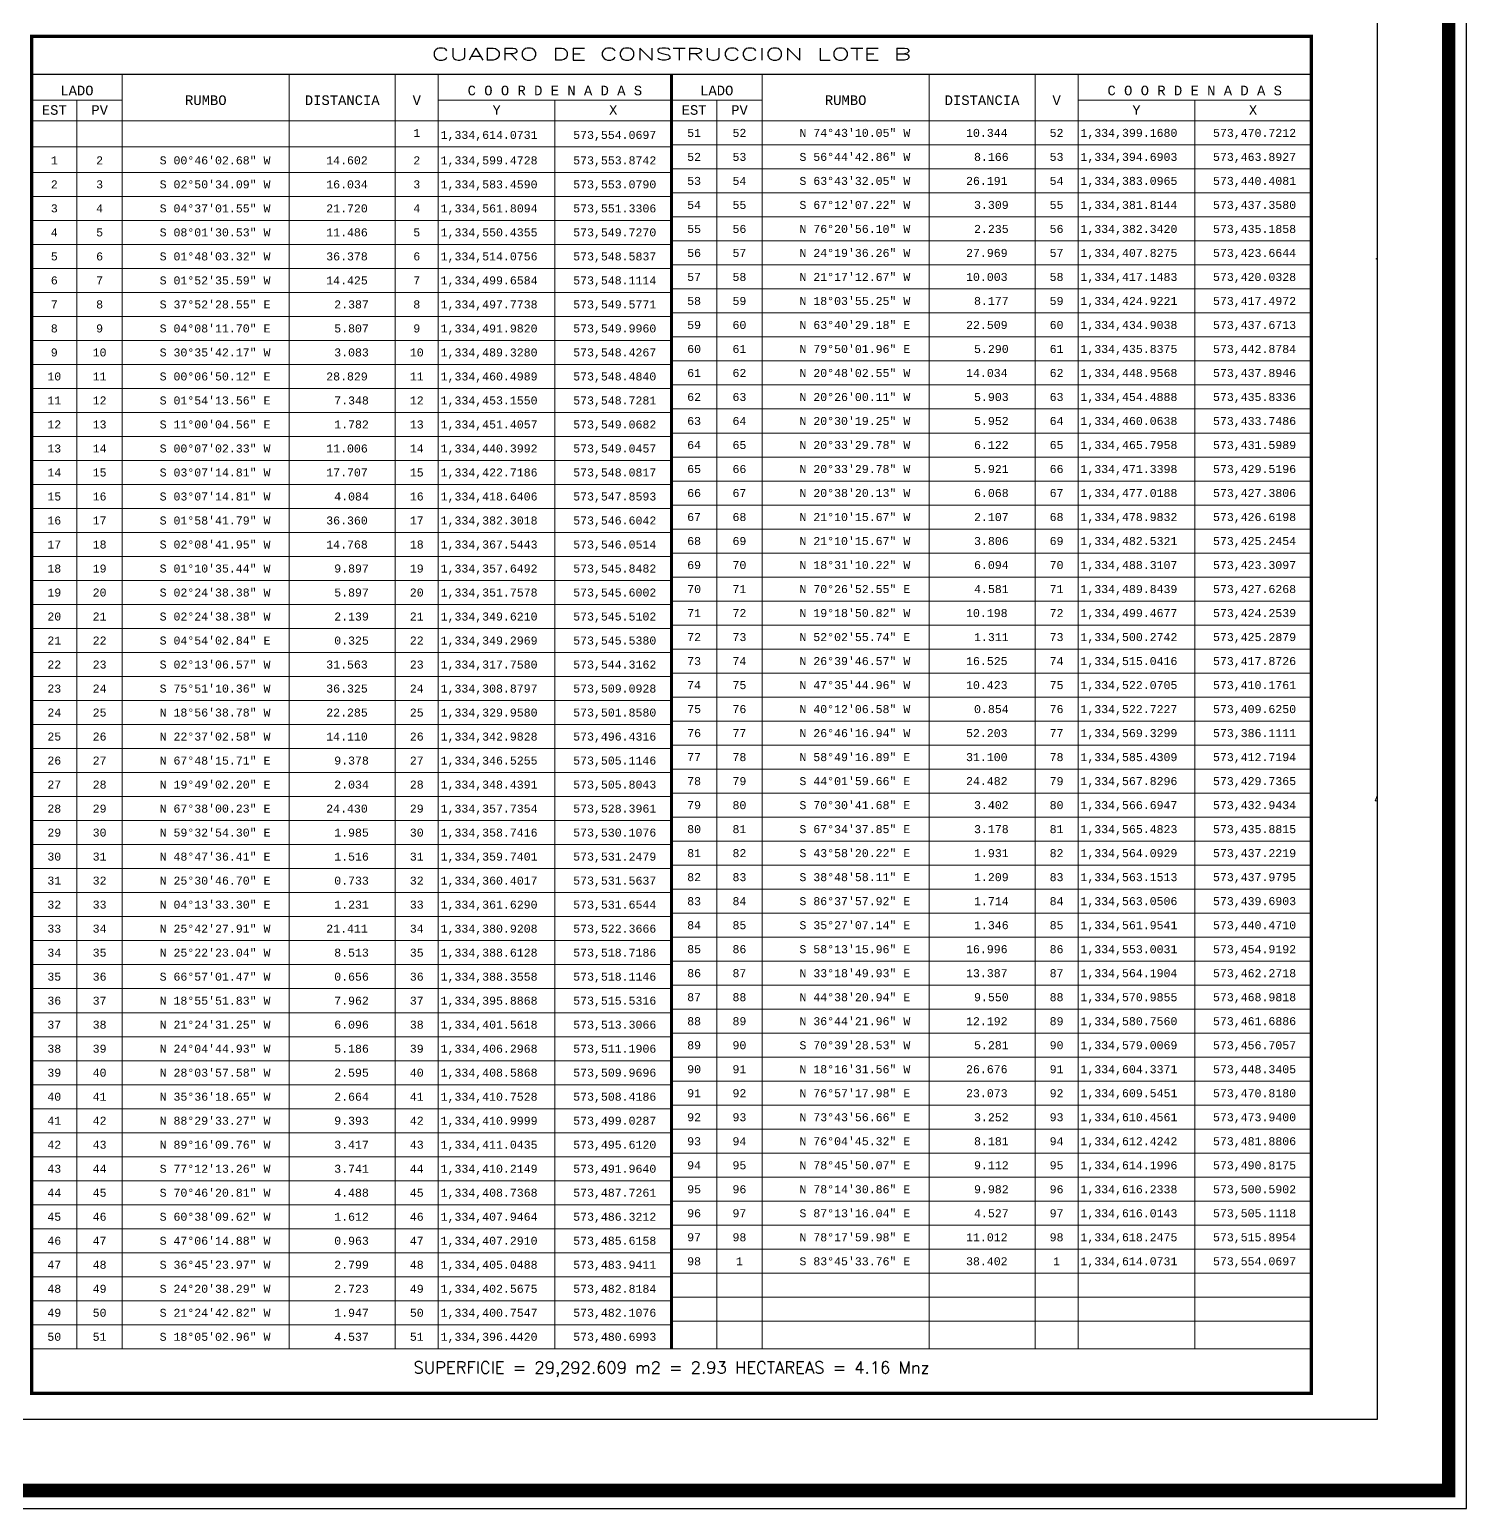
# Model space of a CAD drawing. Header units: millimetres. Extents: x -3245 to 2970, y 1153 to 3965.
# Drawn here: x -240.6 to 1.4, y 2244.5 to 2493.5 of the extents above; entities that cross this region are included whole.
import ezdxf
from ezdxf.enums import TextEntityAlignment as Align

# ---------------------------------------------------------------- set-up
doc = ezdxf.new("R2010")
doc.units = ezdxf.units.MM
for name, color, linetype in [('-2', 1, 'Continuous'), ('2', 1, 'Continuous'), ('CVL_CUADCON', 1, 'Continuous'), ('CVL_CUADCON_LIN', 8, 'Continuous'), ('CVL_CUADCON_TIT', 1, 'Continuous'), ('CVL_CUADCON_TX', 2, 'Continuous')]:
    doc.layers.add(name, color=color, linetype=linetype)
doc.styles.add('HUECA1', font='HUECA1.shx')
doc.styles.add('MONOTXT4', font='MONOTXT4.shx')

msp = doc.modelspace()

# ---------------------------------------------------------------- linework, layer by layer
at = {"layer": '-2', "color": 1, "lineweight": 15}
msp.add_line((-13.6625, 2477.6485), (-13.6483, 2477.6548), dxfattribs=at)
for points in [[(1.3517, 2244.5042), (1.3517, 2664.5042), (-592.6483, 2664.5042), (-592.6483, 2244.5042)], [(-577.6483, 2649.5042), (-577.6483, 2259.5042), (-13.6483, 2259.5042), (-13.6483, 2649.5042)]]:
    msp.add_lwpolyline(points, close=True)
at = {"const_width": 2.28}
msp.add_lwpolyline([(-1.6483, 2247.5042), (-1.6483, 2661.5042), (-589.6483, 2661.5042), (-589.6483, 2247.5042)], close=True, dxfattribs=at)
msp.add_lwpolyline([(-577.6483, 2259.5042), (-13.6483, 2259.5042), (-13.6483, 2649.5042), (-577.6483, 2649.5042)])
at = {"layer": '2', "color": 1, "lineweight": 15}
msp.add_line((-13.663, 2477.674), (-13.6483, 2477.6805), dxfattribs=at)
for points in [[(-13.6483, 2454.997), (-13.8945, 2454.7952)], [(-13.6483, 2364.6608), (-14.0211, 2363.6017)], [(-14.0211, 2363.6017), (-13.64, 2363.6379)]]:
    msp.add_lwpolyline(points, dxfattribs=at)
at = {"layer": 'CVL_CUADCON', "color": 7, "linetype": 'Continuous', "lineweight": 13, "flags": 128}
for points, const_width in [([(-240.2637, 2271.3784), (-240.2637, 2492.3306), (-132.5186, 2492.3306)], 0.5389), ([(-132.5186, 2492.3306), (-24.7734, 2492.3306), (-24.7734, 2478.094)], 0.5389), ([(-240.2637, 2485.9324), (-132.5186, 2485.9324)], 0.2021), ([(-132.5186, 2485.9324), (-132.5186, 2271.3784)], 0.5389), ([(-132.5186, 2478.094), (-132.5186, 2485.9324)], 0.5389), ([(-132.5186, 2485.9324), (-24.7734, 2485.9324)], 0.2021), ([(-24.7734, 2478.094), (-24.7734, 2263.8782), (-240.2637, 2263.8782), (-240.2637, 2271.3784)], 0.5389), ([(-240.2637, 2478.094), (-132.5186, 2478.094)], 0.2021), ([(-132.5186, 2276.587), (-132.5186, 2478.094)], 0.5389), ([(-132.5186, 2478.094), (-24.7734, 2478.094)], 0.2021), ([(-240.2637, 2271.3784), (-24.7734, 2271.3784)], 0.2021)]:
    msp.add_lwpolyline(points, dxfattribs=dict(at, const_width=const_width))
at = {"layer": 'CVL_CUADCON_LIN', "color": 7, "linetype": 'Continuous', "lineweight": 13}
for p, q in [((-225.0005, 2485.9324), (-225.0005, 2271.3784)), ((-196.8817, 2485.9324), (-196.8817, 2271.3784)), ((-179.0398, 2485.9324), (-179.0398, 2271.3784)), ((-171.7834, 2485.9324), (-171.7834, 2271.3784)), ((-117.2554, 2485.9324), (-117.2554, 2478.094)), ((-89.1365, 2485.9324), (-89.1365, 2478.094)), ((-71.2946, 2485.9324), (-71.2946, 2478.094)), ((-64.0382, 2485.9324), (-64.0382, 2478.094)), ((-240.2637, 2481.5834), (-225.0005, 2481.5834)), ((-232.6382, 2481.5834), (-232.6382, 2271.3784)), ((-171.7834, 2481.5834), (-132.5186, 2481.5834)), ((-152.151, 2481.5834), (-152.151, 2271.3784)), ((-132.5186, 2481.5834), (-117.2554, 2481.5834)), ((-124.893, 2481.5834), (-124.893, 2478.094)), ((-64.0382, 2481.5834), (-24.7734, 2481.5834)), ((-44.4058, 2481.5834), (-44.4058, 2478.094)), ((-132.5186, 2478.094), (-24.7734, 2478.094)), ((-124.893, 2478.094), (-124.893, 2271.3784)), ((-117.2554, 2478.094), (-117.2554, 2271.3784)), ((-89.1365, 2478.094), (-89.1365, 2271.3784)), ((-71.2946, 2478.094), (-71.2946, 2271.3784)), ((-64.0382, 2478.094), (-64.0382, 2271.3784)), ((-44.4058, 2478.094), (-44.4058, 2271.3784)), ((-240.2637, 2473.7086), (-132.5186, 2473.7086)), ((-132.5186, 2474.0522), (-24.7734, 2474.0522)), ((-132.5186, 2470.0103), (-24.7734, 2470.0103)), ((-240.2637, 2469.427), (-132.5186, 2469.427)), ((-240.2637, 2465.3852), (-132.5186, 2465.3852)), ((-132.5186, 2465.9685), (-24.7734, 2465.9685)), ((-240.2637, 2461.3434), (-132.5186, 2461.3434)), ((-132.5186, 2461.9267), (-24.7734, 2461.9267)), ((-240.2637, 2457.3016), (-132.5186, 2457.3016)), ((-132.5186, 2457.8849), (-24.7734, 2457.8849)), ((-240.2637, 2453.2598), (-132.5186, 2453.2598)), ((-132.5186, 2453.8431), (-24.7734, 2453.8431)), ((-132.5186, 2449.8013), (-24.7734, 2449.8013)), ((-240.2637, 2449.2179), (-132.5186, 2449.2179)), ((-240.2637, 2445.1761), (-132.5186, 2445.1761)), ((-132.5186, 2445.7595), (-24.7734, 2445.7595)), ((-240.2637, 2441.1343), (-132.5186, 2441.1343)), ((-132.5186, 2441.7177), (-24.7734, 2441.7177)), ((-132.5186, 2437.6759), (-24.7734, 2437.6759)), ((-240.2637, 2437.0925), (-132.5186, 2437.0925)), ((-240.2637, 2433.0507), (-132.5186, 2433.0507)), ((-132.5186, 2433.6341), (-24.7734, 2433.6341)), ((-240.2637, 2429.0089), (-132.5186, 2429.0089)), ((-132.5186, 2429.5923), (-24.7734, 2429.5923)), ((-240.2637, 2424.9671), (-132.5186, 2424.9671)), ((-132.5186, 2425.5505), (-24.7734, 2425.5505)), ((-240.2637, 2420.9253), (-132.5186, 2420.9253)), ((-132.5186, 2421.5087), (-24.7734, 2421.5087)), ((-132.5186, 2417.4669), (-24.7734, 2417.4669)), ((-240.2637, 2416.8835), (-132.5186, 2416.8835)), ((-240.2637, 2412.8417), (-132.5186, 2412.8417)), ((-132.5186, 2413.4251), (-24.7734, 2413.4251)), ((-240.2637, 2408.7999), (-132.5186, 2408.7999)), ((-132.5186, 2409.3832), (-24.7734, 2409.3832)), ((-132.5186, 2405.3414), (-24.7734, 2405.3414)), ((-240.2637, 2404.7581), (-132.5186, 2404.7581)), ((-240.2637, 2400.7163), (-132.5186, 2400.7163)), ((-132.5186, 2401.2996), (-24.7734, 2401.2996)), ((-240.2637, 2396.6745), (-132.5186, 2396.6745)), ((-132.5186, 2397.2578), (-24.7734, 2397.2578)), ((-240.2637, 2392.6326), (-132.5186, 2392.6326)), ((-132.5186, 2393.216), (-24.7734, 2393.216)), ((-240.2637, 2388.5908), (-132.5186, 2388.5908)), ((-132.5186, 2389.1742), (-24.7734, 2389.1742)), ((-132.5186, 2385.1324), (-24.7734, 2385.1324)), ((-240.2637, 2384.549), (-132.5186, 2384.549)), ((-240.2637, 2380.5072), (-132.5186, 2380.5072)), ((-132.5186, 2381.0906), (-24.7734, 2381.0906)), ((-240.2637, 2376.4654), (-132.5186, 2376.4654)), ((-132.5186, 2377.0488), (-24.7734, 2377.0488)), ((-132.5186, 2373.007), (-24.7734, 2373.007)), ((-240.2637, 2372.4236), (-132.5186, 2372.4236)), ((-240.2637, 2368.3818), (-132.5186, 2368.3818)), ((-132.5186, 2368.9652), (-24.7734, 2368.9652)), ((-240.2637, 2364.34), (-132.5186, 2364.34)), ((-132.5186, 2364.9234), (-24.7734, 2364.9234)), ((-240.2637, 2360.2982), (-132.5186, 2360.2982)), ((-132.5186, 2360.8816), (-24.7734, 2360.8816)), ((-240.2637, 2356.2564), (-132.5186, 2356.2564)), ((-132.5186, 2356.8398), (-24.7734, 2356.8398)), ((-132.5186, 2352.7979), (-24.7734, 2352.7979)), ((-240.2637, 2352.2146), (-132.5186, 2352.2146)), ((-240.2637, 2348.1728), (-132.5186, 2348.1728)), ((-132.5186, 2348.7561), (-24.7734, 2348.7561)), ((-240.2637, 2344.131), (-132.5186, 2344.131)), ((-132.5186, 2344.7143), (-24.7734, 2344.7143)), ((-132.5186, 2340.6725), (-24.7734, 2340.6725)), ((-240.2637, 2340.0892), (-132.5186, 2340.0892)), ((-240.2637, 2336.0474), (-132.5186, 2336.0474)), ((-132.5186, 2336.6307), (-24.7734, 2336.6307)), ((-240.2637, 2332.0055), (-132.5186, 2332.0055)), ((-132.5186, 2332.5889), (-24.7734, 2332.5889)), ((-240.2637, 2327.9637), (-132.5186, 2327.9637)), ((-132.5186, 2328.5471), (-24.7734, 2328.5471)), ((-240.2637, 2323.9219), (-132.5186, 2323.9219)), ((-132.5186, 2324.5053), (-24.7734, 2324.5053)), ((-132.5186, 2320.4635), (-24.7734, 2320.4635)), ((-240.2637, 2319.8801), (-132.5186, 2319.8801)), ((-240.2637, 2315.8383), (-132.5186, 2315.8383)), ((-132.5186, 2316.4217), (-24.7734, 2316.4217)), ((-240.2637, 2311.7965), (-132.5186, 2311.7965)), ((-132.5186, 2312.3799), (-24.7734, 2312.3799)), ((-132.5186, 2308.3381), (-24.7734, 2308.3381)), ((-240.2637, 2307.7547), (-132.5186, 2307.7547)), ((-240.2637, 2303.7129), (-132.5186, 2303.7129)), ((-132.5186, 2304.2963), (-24.7734, 2304.2963)), ((-240.2637, 2299.6711), (-132.5186, 2299.6711)), ((-132.5186, 2300.2545), (-24.7734, 2300.2545)), ((-240.2637, 2295.6293), (-132.5186, 2295.6293)), ((-132.5186, 2296.2126), (-24.7734, 2296.2126)), ((-240.2637, 2291.5875), (-132.5186, 2291.5875)), ((-132.5186, 2292.1708), (-24.7734, 2292.1708)), ((-132.5186, 2288.129), (-24.7734, 2288.129)), ((-240.2637, 2287.5457), (-132.5186, 2287.5457)), ((-240.2637, 2283.5039), (-132.5186, 2283.5039)), ((-132.5186, 2284.0872), (-24.7734, 2284.0872)), ((-240.2637, 2279.4621), (-132.5186, 2279.4621)), ((-132.5186, 2280.0454), (-24.7734, 2280.0454)), ((-132.5186, 2276.0036), (-24.7734, 2276.0036)), ((-240.2637, 2275.4202), (-132.5186, 2275.4202)), ((-240.2637, 2271.3784), (-132.5186, 2271.3784)), ((-240.2637, 2271.3784), (-132.5186, 2271.3784))]:
    msp.add_line(p, q, dxfattribs=at)

# ---------------------------------------------------------------- texts
at = {"layer": 'CVL_CUADCON_TIT', "color": 7, "lineweight": 13, "style": 'HUECA1', "width": 1.353592}
msp.add_text('CUADRO DE CONSTRUCCION LOTE B', height=2.020903, dxfattribs=at).set_placement((-172.9185, 2488.3292), (-92.1187, 2488.3292), align=Align.FIT)
at = {"layer": 'CVL_CUADCON_TIT', "color": 7, "lineweight": 13, "style": 'MONOTXT4'}
for s, height, p in [('LADO', 1.61672, (-232.6382, 2482.4039)), ('C O O R D E N A D A S', 1.616723, (-152.1523, 2482.4039)), ('LADO', 1.61672, (-124.893, 2482.4039)), ('C O O R D E N A D A S', 1.616723, (-44.4072, 2482.4039)), ('EST', 1.61672, (-236.4509, 2479.1219)), ('PV', 1.61672, (-228.8119, 2479.1219)), ('Y', 1.6167, (-161.9604, 2479.1219)), ('X', 1.6167, (-142.3307, 2479.1219)), ('EST', 1.61672, (-128.7058, 2479.1219)), ('PV', 1.61672, (-121.0668, 2479.1219)), ('Y', 1.6167, (-54.2153, 2479.1219)), ('X', 1.6167, (-34.5856, 2479.1219))]:
    msp.add_text(s, height=height, dxfattribs=at).set_placement(p, align=Align.CENTER)
at = {"layer": 'CVL_CUADCON_TIT', "color": 7, "lineweight": 13}
for s, height, style, p in [('RUMBO', 1.61672, 'MONOTXT4', (-210.9337, 2481.5793)), ('DISTANCIA', 1.61672, 'MONOTXT4', (-187.9627, 2481.5793)), ('V', 1.6167, 'MONOTXT4', (-175.4062, 2481.5793)), ('RUMBO', 1.61672, 'MONOTXT4', (-103.1885, 2481.5793)), ('DISTANCIA', 1.61672, 'MONOTXT4', (-80.2176, 2481.5793)), ('V', 1.6167, 'MONOTXT4', (-67.661, 2481.5793)), ('SUPERFICIE = 29,292.609 m2 = 2.93 HECTAREAS = 4.16 Mnz', 2.020903, 'HUECA1', (-132.5186, 2267.92))]:
    msp.add_text(s, height=height, dxfattribs=dict(at, style=style)).set_placement(p, align=Align.MIDDLE)
at = {"layer": 'CVL_CUADCON_TX', "color": 7, "lineweight": 13, "style": 'MONOTXT4'}
for s, height, p in [('1', 1.3473, (-175.4116, 2475.3927)), ('51', 1.34727, (-128.7058, 2475.3994)), ('52', 1.34727, (-121.0742, 2475.3994)), ('52', 1.34727, (-67.6664, 2475.3994)), ('52', 1.34727, (-128.7058, 2471.3576)), ('53', 1.34727, (-121.0742, 2471.3576)), ('53', 1.34727, (-67.6664, 2471.3576)), ('1', 1.3473, (-236.4509, 2470.7742)), ('2', 1.3473, (-228.8193, 2470.7742)), ('2', 1.3473, (-175.4116, 2470.7742)), ('2', 1.3473, (-236.4509, 2466.7324)), ('3', 1.3473, (-228.8193, 2466.7324)), ('3', 1.3473, (-175.4116, 2466.7324)), ('53', 1.34727, (-128.7058, 2467.3158)), ('54', 1.34727, (-121.0742, 2467.3158)), ('54', 1.34727, (-67.6664, 2467.3158)), ('3', 1.3473, (-236.4509, 2462.6906)), ('4', 1.3473, (-228.8193, 2462.6906)), ('4', 1.3473, (-175.4116, 2462.6906)), ('54', 1.34727, (-128.7058, 2463.274)), ('55', 1.34727, (-121.0742, 2463.274)), ('55', 1.34727, (-67.6664, 2463.274)), ('4', 1.3473, (-236.4509, 2458.6488)), ('5', 1.3473, (-228.8193, 2458.6488)), ('5', 1.3473, (-175.4116, 2458.6488)), ('55', 1.34727, (-128.7058, 2459.2322)), ('56', 1.34727, (-121.0742, 2459.2322)), ('56', 1.34727, (-67.6664, 2459.2322)), ('5', 1.3473, (-236.4509, 2454.607)), ('6', 1.3473, (-228.8193, 2454.607)), ('6', 1.3473, (-175.4116, 2454.607)), ('56', 1.34727, (-128.7058, 2455.1904)), ('57', 1.34727, (-121.0742, 2455.1904)), ('57', 1.34727, (-67.6664, 2455.1904)), ('57', 1.34727, (-128.7058, 2451.1486)), ('58', 1.34727, (-121.0742, 2451.1486)), ('58', 1.34727, (-67.6664, 2451.1486)), ('6', 1.3473, (-236.4509, 2450.5652)), ('7', 1.3473, (-228.8193, 2450.5652)), ('7', 1.3473, (-175.4116, 2450.5652)), ('7', 1.3473, (-236.4509, 2446.5234)), ('8', 1.3473, (-228.8193, 2446.5234)), ('8', 1.3473, (-175.4116, 2446.5234)), ('58', 1.34727, (-128.7058, 2447.1068)), ('59', 1.34727, (-121.0742, 2447.1068)), ('59', 1.34727, (-67.6664, 2447.1068)), ('8', 1.3473, (-236.4509, 2442.4816)), ('9', 1.3473, (-228.8193, 2442.4816)), ('9', 1.3473, (-175.4116, 2442.4816)), ('59', 1.34727, (-128.7058, 2443.065)), ('60', 1.34727, (-121.0742, 2443.065)), ('60', 1.34727, (-67.6664, 2443.065)), ('60', 1.34727, (-128.7058, 2439.0232)), ('61', 1.34727, (-121.0742, 2439.0232)), ('61', 1.34727, (-67.6664, 2439.0232)), ('9', 1.3473, (-236.4509, 2438.4398)), ('10', 1.34727, (-228.8193, 2438.4398)), ('10', 1.34727, (-175.4116, 2438.4398)), ('10', 1.34727, (-236.4509, 2434.398)), ('11', 1.34727, (-228.8193, 2434.398)), ('11', 1.34727, (-175.4116, 2434.398)), ('61', 1.34727, (-128.7058, 2434.9814)), ('62', 1.34727, (-121.0742, 2434.9814)), ('62', 1.34727, (-67.6664, 2434.9814)), ('11', 1.34727, (-236.4509, 2430.3562)), ('12', 1.34727, (-228.8193, 2430.3562)), ('12', 1.34727, (-175.4116, 2430.3562)), ('62', 1.34727, (-128.7058, 2430.9395)), ('63', 1.34727, (-121.0742, 2430.9395)), ('63', 1.34727, (-67.6664, 2430.9395)), ('12', 1.34727, (-236.4509, 2426.3144)), ('13', 1.34727, (-228.8193, 2426.3144)), ('13', 1.34727, (-175.4116, 2426.3144)), ('63', 1.34727, (-128.7058, 2426.8977)), ('64', 1.34727, (-121.0742, 2426.8977)), ('64', 1.34727, (-67.6664, 2426.8977)), ('13', 1.34727, (-236.4509, 2422.2726)), ('14', 1.34727, (-228.8193, 2422.2726)), ('14', 1.34727, (-175.4116, 2422.2726)), ('64', 1.34727, (-128.7058, 2422.8559)), ('65', 1.34727, (-121.0742, 2422.8559)), ('65', 1.34727, (-67.6664, 2422.8559)), ('65', 1.34727, (-128.7058, 2418.8141)), ('66', 1.34727, (-121.0742, 2418.8141)), ('66', 1.34727, (-67.6664, 2418.8141)), ('14', 1.34727, (-236.4509, 2418.2308)), ('15', 1.34727, (-228.8193, 2418.2308)), ('15', 1.34727, (-175.4116, 2418.2308)), ('15', 1.34727, (-236.4509, 2414.189)), ('16', 1.34727, (-228.8193, 2414.189)), ('16', 1.34727, (-175.4116, 2414.189)), ('66', 1.34727, (-128.7058, 2414.7723)), ('67', 1.34727, (-121.0742, 2414.7723)), ('67', 1.34727, (-67.6664, 2414.7723)), ('16', 1.34727, (-236.4509, 2410.1471)), ('17', 1.34727, (-228.8193, 2410.1471)), ('17', 1.34727, (-175.4116, 2410.1471)), ('67', 1.34727, (-128.7058, 2410.7305)), ('68', 1.34727, (-121.0742, 2410.7305)), ('68', 1.34727, (-67.6664, 2410.7305)), ('18', 1.34727, (-228.8193, 2406.1053)), ('18', 1.34727, (-175.4116, 2406.1053)), ('68', 1.34727, (-128.7058, 2406.6887)), ('69', 1.34727, (-121.0742, 2406.6887)), ('69', 1.34727, (-67.6664, 2406.6887)), ('17', 1.34727, (-236.4509, 2406.1053)), ('18', 1.34727, (-236.4509, 2402.0635)), ('19', 1.34727, (-228.8193, 2402.0635)), ('19', 1.34727, (-175.4116, 2402.0635)), ('69', 1.34727, (-128.7058, 2402.6469)), ('70', 1.34727, (-121.0742, 2402.6469)), ('70', 1.34727, (-67.6664, 2402.6469)), ('19', 1.34727, (-236.4509, 2398.0217)), ('20', 1.34727, (-228.8193, 2398.0217)), ('20', 1.34727, (-175.4116, 2398.0217)), ('70', 1.34727, (-128.7058, 2398.6051)), ('71', 1.34727, (-121.0742, 2398.6051)), ('71', 1.34727, (-67.6664, 2398.6051)), ('20', 1.34727, (-236.4509, 2393.9799)), ('21', 1.34727, (-228.8193, 2393.9799)), ('21', 1.34727, (-175.4116, 2393.9799)), ('71', 1.34727, (-128.7058, 2394.5633)), ('72', 1.34727, (-121.0742, 2394.5633)), ('72', 1.34727, (-67.6664, 2394.5633)), ('21', 1.34727, (-236.4509, 2389.9381)), ('22', 1.34727, (-228.8193, 2389.9381)), ('22', 1.34727, (-175.4116, 2389.9381)), ('72', 1.34727, (-128.7058, 2390.5215)), ('73', 1.34727, (-121.0742, 2390.5215)), ('73', 1.34727, (-67.6664, 2390.5215)), ('73', 1.34727, (-128.7058, 2386.4797)), ('74', 1.34727, (-121.0742, 2386.4797)), ('74', 1.34727, (-67.6664, 2386.4797)), ('22', 1.34727, (-236.4509, 2385.8963)), ('23', 1.34727, (-228.8193, 2385.8963)), ('23', 1.34727, (-175.4116, 2385.8963)), ('23', 1.34727, (-236.4509, 2381.8545)), ('24', 1.34727, (-228.8193, 2381.8545)), ('24', 1.34727, (-175.4116, 2381.8545)), ('74', 1.34727, (-128.7058, 2382.4379)), ('75', 1.34727, (-121.0742, 2382.4379)), ('75', 1.34727, (-67.6664, 2382.4379)), ('24', 1.34727, (-236.4509, 2377.8127)), ('25', 1.34727, (-228.8193, 2377.8127)), ('25', 1.34727, (-175.4116, 2377.8127)), ('75', 1.34727, (-128.7058, 2378.3961)), ('76', 1.34727, (-121.0742, 2378.3961)), ('76', 1.34727, (-67.6664, 2378.3961)), ('25', 1.34727, (-236.4509, 2373.7709)), ('26', 1.34727, (-228.8193, 2373.7709)), ('26', 1.34727, (-175.4116, 2373.7709)), ('76', 1.34727, (-128.7058, 2374.3542)), ('77', 1.34727, (-121.0742, 2374.3542)), ('77', 1.34727, (-67.6664, 2374.3542)), ('26', 1.34727, (-236.4509, 2369.7291)), ('27', 1.34727, (-228.8193, 2369.7291)), ('27', 1.34727, (-175.4116, 2369.7291)), ('77', 1.34727, (-128.7058, 2370.3124)), ('78', 1.34727, (-121.0742, 2370.3124)), ('78', 1.34727, (-67.6664, 2370.3124)), ('78', 1.34727, (-128.7058, 2366.2706)), ('79', 1.34727, (-121.0742, 2366.2706)), ('79', 1.34727, (-67.6664, 2366.2706)), ('27', 1.34727, (-236.4509, 2365.6873)), ('28', 1.34727, (-228.8193, 2365.6873)), ('28', 1.34727, (-175.4116, 2365.6873)), ('28', 1.34727, (-236.4509, 2361.6455)), ('29', 1.34727, (-228.8193, 2361.6455)), ('29', 1.34727, (-175.4116, 2361.6455)), ('79', 1.34727, (-128.7058, 2362.2288)), ('80', 1.34727, (-121.0742, 2362.2288)), ('80', 1.34727, (-67.6664, 2362.2288)), ('29', 1.34727, (-236.4509, 2357.6037)), ('30', 1.34727, (-228.8193, 2357.6037)), ('30', 1.34727, (-175.4116, 2357.6037)), ('80', 1.34727, (-128.7058, 2358.187)), ('81', 1.34727, (-121.0742, 2358.187)), ('81', 1.34727, (-67.6664, 2358.187)), ('81', 1.34727, (-128.7058, 2354.1452)), ('82', 1.34727, (-121.0742, 2354.1452)), ('82', 1.34727, (-67.6664, 2354.1452)), ('30', 1.34727, (-236.4509, 2353.5618)), ('31', 1.34727, (-228.8193, 2353.5618)), ('31', 1.34727, (-175.4116, 2353.5618)), ('31', 1.34727, (-236.4509, 2349.52)), ('32', 1.34727, (-228.8193, 2349.52)), ('32', 1.34727, (-175.4116, 2349.52)), ('82', 1.34727, (-128.7058, 2350.1034)), ('83', 1.34727, (-121.0742, 2350.1034)), ('83', 1.34727, (-67.6664, 2350.1034)), ('32', 1.34727, (-236.4509, 2345.4782)), ('33', 1.34727, (-228.8193, 2345.4782)), ('33', 1.34727, (-175.4116, 2345.4782)), ('83', 1.34727, (-128.7058, 2346.0616)), ('84', 1.34727, (-121.0742, 2346.0616)), ('84', 1.34727, (-67.6664, 2346.0616)), ('33', 1.34727, (-236.4509, 2341.4364)), ('34', 1.34727, (-228.8193, 2341.4364)), ('34', 1.34727, (-175.4116, 2341.4364)), ('84', 1.34727, (-128.7058, 2342.0198)), ('85', 1.34727, (-121.0742, 2342.0198)), ('85', 1.34727, (-67.6664, 2342.0198)), ('34', 1.34727, (-236.4509, 2337.3946)), ('35', 1.34727, (-228.8193, 2337.3946)), ('35', 1.34727, (-175.4116, 2337.3946)), ('85', 1.34727, (-128.7058, 2337.978)), ('86', 1.34727, (-121.0742, 2337.978)), ('86', 1.34727, (-67.6664, 2337.978)), ('86', 1.34727, (-128.7058, 2333.9362)), ('87', 1.34727, (-121.0742, 2333.9362)), ('87', 1.34727, (-67.6664, 2333.9362)), ('35', 1.34727, (-236.4509, 2333.3528)), ('36', 1.34727, (-228.8193, 2333.3528)), ('36', 1.34727, (-175.4116, 2333.3528)), ('36', 1.34727, (-236.4509, 2329.311)), ('37', 1.34727, (-228.8193, 2329.311)), ('37', 1.34727, (-175.4116, 2329.311)), ('87', 1.34727, (-128.7058, 2329.8944)), ('88', 1.34727, (-121.0742, 2329.8944)), ('88', 1.34727, (-67.6664, 2329.8944)), ('37', 1.34727, (-236.4509, 2325.2692)), ('38', 1.34727, (-228.8193, 2325.2692)), ('38', 1.34727, (-175.4116, 2325.2692)), ('88', 1.34727, (-128.7058, 2325.8526)), ('89', 1.34727, (-121.0742, 2325.8526)), ('89', 1.34727, (-67.6664, 2325.8526)), ('89', 1.34727, (-128.7058, 2321.8108)), ('90', 1.34727, (-121.0742, 2321.8108)), ('90', 1.34727, (-67.6664, 2321.8108)), ('38', 1.34727, (-236.4509, 2321.2274)), ('39', 1.34727, (-228.8193, 2321.2274)), ('39', 1.34727, (-175.4116, 2321.2274)), ('39', 1.34727, (-236.4509, 2317.1856)), ('40', 1.34727, (-228.8193, 2317.1856)), ('40', 1.34727, (-175.4116, 2317.1856)), ('90', 1.34727, (-128.7058, 2317.769)), ('91', 1.34727, (-121.0742, 2317.769)), ('91', 1.34727, (-67.6664, 2317.769)), ('40', 1.34727, (-236.4509, 2313.1438)), ('41', 1.34727, (-228.8193, 2313.1438)), ('41', 1.34727, (-175.4116, 2313.1438)), ('91', 1.34727, (-128.7058, 2313.7271)), ('92', 1.34727, (-121.0742, 2313.7271)), ('92', 1.34727, (-67.6664, 2313.7271)), ('41', 1.34727, (-236.4509, 2309.102)), ('42', 1.34727, (-228.8193, 2309.102)), ('42', 1.34727, (-175.4116, 2309.102)), ('92', 1.34727, (-128.7058, 2309.6853)), ('93', 1.34727, (-121.0742, 2309.6853)), ('93', 1.34727, (-67.6664, 2309.6853)), ('42', 1.34727, (-236.4509, 2305.0602)), ('43', 1.34727, (-228.8193, 2305.0602)), ('43', 1.34727, (-175.4116, 2305.0602)), ('93', 1.34727, (-128.7058, 2305.6435)), ('94', 1.34727, (-121.0742, 2305.6435)), ('94', 1.34727, (-67.6664, 2305.6435)), ('94', 1.34727, (-128.7058, 2301.6017)), ('95', 1.34727, (-121.0742, 2301.6017)), ('95', 1.34727, (-67.6664, 2301.6017)), ('43', 1.34727, (-236.4509, 2301.0184)), ('44', 1.34727, (-228.8193, 2301.0184)), ('44', 1.34727, (-175.4116, 2301.0184)), ('44', 1.34727, (-236.4509, 2296.9765)), ('45', 1.34727, (-228.8193, 2296.9765)), ('45', 1.34727, (-175.4116, 2296.9765)), ('95', 1.34727, (-128.7058, 2297.5599)), ('96', 1.34727, (-121.0742, 2297.5599)), ('96', 1.34727, (-67.6664, 2297.5599)), ('45', 1.34727, (-236.4509, 2292.9347)), ('46', 1.34727, (-228.8193, 2292.9347)), ('46', 1.34727, (-175.4116, 2292.9347)), ('96', 1.34727, (-128.7058, 2293.5181)), ('97', 1.34727, (-121.0742, 2293.5181)), ('97', 1.34727, (-67.6664, 2293.5181)), ('97', 1.34727, (-128.7058, 2289.4763)), ('98', 1.34727, (-121.0742, 2289.4763)), ('98', 1.34727, (-67.6664, 2289.4763)), ('46', 1.34727, (-236.4509, 2288.8929)), ('47', 1.34727, (-228.8193, 2288.8929)), ('47', 1.34727, (-175.4116, 2288.8929)), ('47', 1.34727, (-236.4509, 2284.8511)), ('48', 1.34727, (-228.8193, 2284.8511)), ('48', 1.34727, (-175.4116, 2284.8511)), ('98', 1.34727, (-128.7058, 2285.4345)), ('1', 1.3473, (-121.0742, 2285.4345)), ('1', 1.3473, (-67.6664, 2285.4345)), ('48', 1.34727, (-236.4509, 2280.8093)), ('49', 1.34727, (-228.8193, 2280.8093)), ('49', 1.34727, (-175.4116, 2280.8093)), ('49', 1.34727, (-236.4509, 2276.7675)), ('50', 1.34727, (-228.8193, 2276.7675)), ('50', 1.34727, (-175.4116, 2276.7675)), ('50', 1.34727, (-236.4509, 2272.7257)), ('51', 1.34727, (-228.8193, 2272.7257)), ('51', 1.34727, (-175.4116, 2272.7257))]:
    msp.add_text(s, height=height, dxfattribs=at).set_placement(p, align=Align.CENTER)
for s, height, p in [('1,334,614.0731', 1.347269, (-171.3913, 2475.0559)), ('573,554.0697', 1.347269, (-149.0671, 2475.0559)), ('N 74%%d43\'10.05" W', 1.347269, (-110.9623, 2475.3994)), ('10.344', 1.34727, (-82.9121, 2475.3994)), ('1,334,399.1680', 1.347269, (-63.6462, 2475.3994)), ('573,470.7212', 1.347269, (-41.3219, 2475.3994)), ('S 00%%d46\'02.68" W', 1.347269, (-218.7074, 2470.7742)), ('S 56%%d44\'42.86" W', 1.347269, (-110.9623, 2471.3576)), ('8.166', 1.34727, (-81.5649, 2471.3576)), ('1,334,394.6903', 1.347269, (-63.6462, 2471.3576)), ('573,463.8927', 1.347269, (-41.3219, 2471.3576)), ('14.602', 1.34727, (-190.6573, 2470.7742)), ('1,334,599.4728', 1.347269, (-171.3913, 2470.7742)), ('573,553.8742', 1.347269, (-149.0671, 2470.7742)), ('S 02%%d50\'34.09" W', 1.347269, (-218.7074, 2466.7324)), ('16.034', 1.34727, (-190.6573, 2466.7324)), ('1,334,583.4590', 1.347269, (-171.3913, 2466.7324)), ('573,553.0790', 1.347269, (-149.0671, 2466.7324)), ('S 63%%d43\'32.05" W', 1.347269, (-110.9623, 2467.3158)), ('26.191', 1.34727, (-82.9121, 2467.3158)), ('1,334,383.0965', 1.347269, (-63.6462, 2467.3158)), ('573,440.4081', 1.347269, (-41.3219, 2467.3158)), ('S 67%%d12\'07.22" W', 1.347269, (-110.9623, 2463.274)), ('S 04%%d37\'01.55" W', 1.347269, (-218.7074, 2462.6906)), ('21.720', 1.34727, (-190.6573, 2462.6906)), ('1,334,561.8094', 1.347269, (-171.3913, 2462.6906)), ('573,551.3306', 1.347269, (-149.0671, 2462.6906)), ('3.309', 1.34727, (-81.5649, 2463.274)), ('1,334,381.8144', 1.347269, (-63.6462, 2463.274)), ('573,437.3580', 1.347269, (-41.3219, 2463.274)), ('S 08%%d01\'30.53" W', 1.347269, (-218.7074, 2458.6488)), ('11.486', 1.34727, (-190.6573, 2458.6488)), ('1,334,550.4355', 1.347269, (-171.3913, 2458.6488)), ('573,549.7270', 1.347269, (-149.0671, 2458.6488)), ('N 76%%d20\'56.10" W', 1.347269, (-110.9623, 2459.2322)), ('2.235', 1.34727, (-81.5649, 2459.2322)), ('1,334,382.3420', 1.347269, (-63.6462, 2459.2322)), ('573,435.1858', 1.347269, (-41.3219, 2459.2322)), ('S 01%%d48\'03.32" W', 1.347269, (-218.7074, 2454.607)), ('36.378', 1.34727, (-190.6573, 2454.607)), ('1,334,514.0756', 1.347269, (-171.3913, 2454.607)), ('573,548.5837', 1.347269, (-149.0671, 2454.607)), ('N 24%%d19\'36.26" W', 1.347269, (-110.9623, 2455.1904)), ('27.969', 1.34727, (-82.9121, 2455.1904)), ('1,334,407.8275', 1.347269, (-63.6462, 2455.1904)), ('573,423.6644', 1.347269, (-41.3219, 2455.1904)), ('N 21%%d17\'12.67" W', 1.347269, (-110.9623, 2451.1486)), ('10.003', 1.34727, (-82.9121, 2451.1486)), ('1,334,417.1483', 1.347269, (-63.6462, 2451.1486)), ('573,420.0328', 1.347269, (-41.3219, 2451.1486)), ('S 01%%d52\'35.59" W', 1.347269, (-218.7074, 2450.5652)), ('14.425', 1.34727, (-190.6573, 2450.5652)), ('1,334,499.6584', 1.347269, (-171.3913, 2450.5652)), ('573,548.1114', 1.347269, (-149.0671, 2450.5652)), ('S 37%%d52\'28.55" E', 1.347269, (-218.7074, 2446.5234)), ('2.387', 1.34727, (-189.31, 2446.5234)), ('1,334,497.7738', 1.347269, (-171.3913, 2446.5234)), ('573,549.5771', 1.347269, (-149.0671, 2446.5234)), ('N 18%%d03\'55.25" W', 1.347269, (-110.9623, 2447.1068)), ('8.177', 1.34727, (-81.5649, 2447.1068)), ('1,334,424.9221', 1.347269, (-63.6462, 2447.1068)), ('573,417.4972', 1.347269, (-41.3219, 2447.1068)), ('S 04%%d08\'11.70" E', 1.347269, (-218.7074, 2442.4816)), ('5.807', 1.34727, (-189.31, 2442.4816)), ('1,334,491.9820', 1.347269, (-171.3913, 2442.4816)), ('573,549.9960', 1.347269, (-149.0671, 2442.4816)), ('N 63%%d40\'29.18" E', 1.347269, (-110.9623, 2443.065)), ('22.509', 1.34727, (-82.9121, 2443.065)), ('1,334,434.9038', 1.347269, (-63.6462, 2443.065)), ('573,437.6713', 1.347269, (-41.3219, 2443.065)), ('S 30%%d35\'42.17" W', 1.347269, (-218.7074, 2438.4398)), ('N 79%%d50\'01.96" E', 1.347269, (-110.9623, 2439.0232)), ('5.290', 1.34727, (-81.5649, 2439.0232)), ('1,334,435.8375', 1.347269, (-63.6462, 2439.0232)), ('573,442.8784', 1.347269, (-41.3219, 2439.0232)), ('3.083', 1.34727, (-189.31, 2438.4398)), ('1,334,489.3280', 1.347269, (-171.3913, 2438.4398)), ('573,548.4267', 1.347269, (-149.0671, 2438.4398)), ('S 00%%d06\'50.12" E', 1.347269, (-218.7074, 2434.398)), ('28.829', 1.34727, (-190.6573, 2434.398)), ('1,334,460.4989', 1.347269, (-171.3913, 2434.398)), ('573,548.4840', 1.347269, (-149.0671, 2434.398)), ('N 20%%d48\'02.55" W', 1.347269, (-110.9623, 2434.9814)), ('14.034', 1.34727, (-82.9121, 2434.9814)), ('1,334,448.9568', 1.347269, (-63.6462, 2434.9814)), ('573,437.8946', 1.347269, (-41.3219, 2434.9814)), ('N 20%%d26\'00.11" W', 1.347269, (-110.9623, 2430.9395)), ('S 01%%d54\'13.56" E', 1.347269, (-218.7074, 2430.3562)), ('7.348', 1.34727, (-189.31, 2430.3562)), ('1,334,453.1550', 1.347269, (-171.3913, 2430.3562)), ('573,548.7281', 1.347269, (-149.0671, 2430.3562)), ('5.903', 1.34727, (-81.5649, 2430.9395)), ('1,334,454.4888', 1.347269, (-63.6462, 2430.9395)), ('573,435.8336', 1.347269, (-41.3219, 2430.9395)), ('S 11%%d00\'04.56" E', 1.347269, (-218.7074, 2426.3144)), ('1.782', 1.34727, (-189.31, 2426.3144)), ('1,334,451.4057', 1.347269, (-171.3913, 2426.3144)), ('573,549.0682', 1.347269, (-149.0671, 2426.3144)), ('N 20%%d30\'19.25" W', 1.347269, (-110.9623, 2426.8977)), ('5.952', 1.34727, (-81.5649, 2426.8977)), ('1,334,460.0638', 1.347269, (-63.6462, 2426.8977)), ('573,433.7486', 1.347269, (-41.3219, 2426.8977)), ('S 00%%d07\'02.33" W', 1.347269, (-218.7074, 2422.2726)), ('11.006', 1.34727, (-190.6573, 2422.2726)), ('1,334,440.3992', 1.347269, (-171.3913, 2422.2726)), ('573,549.0457', 1.347269, (-149.0671, 2422.2726)), ('N 20%%d33\'29.78" W', 1.347269, (-110.9623, 2422.8559)), ('6.122', 1.34727, (-81.5649, 2422.8559)), ('1,334,465.7958', 1.347269, (-63.6462, 2422.8559)), ('573,431.5989', 1.347269, (-41.3219, 2422.8559)), ('N 20%%d33\'29.78" W', 1.347269, (-110.9623, 2418.8141)), ('5.921', 1.34727, (-81.5649, 2418.8141)), ('1,334,471.3398', 1.347269, (-63.6462, 2418.8141)), ('573,429.5196', 1.347269, (-41.3219, 2418.8141)), ('S 03%%d07\'14.81" W', 1.347269, (-218.7074, 2418.2308)), ('17.707', 1.34727, (-190.6573, 2418.2308)), ('1,334,422.7186', 1.347269, (-171.3913, 2418.2308)), ('573,548.0817', 1.347269, (-149.0671, 2418.2308)), ('S 03%%d07\'14.81" W', 1.347269, (-218.7074, 2414.189)), ('4.084', 1.34727, (-189.31, 2414.189)), ('1,334,418.6406', 1.347269, (-171.3913, 2414.189)), ('573,547.8593', 1.347269, (-149.0671, 2414.189)), ('N 20%%d38\'20.13" W', 1.347269, (-110.9623, 2414.7723)), ('6.068', 1.34727, (-81.5649, 2414.7723)), ('1,334,477.0188', 1.347269, (-63.6462, 2414.7723)), ('573,427.3806', 1.347269, (-41.3219, 2414.7723)), ('S 01%%d58\'41.79" W', 1.347269, (-218.7074, 2410.1471)), ('36.360', 1.34727, (-190.6573, 2410.1471)), ('1,334,382.3018', 1.347269, (-171.3913, 2410.1471)), ('573,546.6042', 1.347269, (-149.0671, 2410.1471)), ('N 21%%d10\'15.67" W', 1.347269, (-110.9623, 2410.7305)), ('2.107', 1.34727, (-81.5649, 2410.7305)), ('1,334,478.9832', 1.347269, (-63.6462, 2410.7305)), ('573,426.6198', 1.347269, (-41.3219, 2410.7305)), ('S 02%%d08\'41.95" W', 1.347269, (-218.7074, 2406.1053)), ('14.768', 1.34727, (-190.6573, 2406.1053)), ('1,334,367.5443', 1.347269, (-171.3913, 2406.1053)), ('573,546.0514', 1.347269, (-149.0671, 2406.1053)), ('N 21%%d10\'15.67" W', 1.347269, (-110.9623, 2406.6887)), ('3.806', 1.34727, (-81.5649, 2406.6887)), ('1,334,482.5321', 1.347269, (-63.6462, 2406.6887)), ('573,425.2454', 1.347269, (-41.3219, 2406.6887)), ('S 01%%d10\'35.44" W', 1.347269, (-218.7074, 2402.0635)), ('9.897', 1.34727, (-189.31, 2402.0635)), ('1,334,357.6492', 1.347269, (-171.3913, 2402.0635)), ('573,545.8482', 1.347269, (-149.0671, 2402.0635)), ('N 18%%d31\'10.22" W', 1.347269, (-110.9623, 2402.6469)), ('6.094', 1.34727, (-81.5649, 2402.6469)), ('1,334,488.3107', 1.347269, (-63.6462, 2402.6469)), ('573,423.3097', 1.347269, (-41.3219, 2402.6469)), ('N 70%%d26\'52.55" E', 1.347269, (-110.9623, 2398.6051)), ('S 02%%d24\'38.38" W', 1.347269, (-218.7074, 2398.0217)), ('5.897', 1.34727, (-189.31, 2398.0217)), ('1,334,351.7578', 1.347269, (-171.3913, 2398.0217)), ('573,545.6002', 1.347269, (-149.0671, 2398.0217)), ('4.581', 1.34727, (-81.5649, 2398.6051)), ('1,334,489.8439', 1.347269, (-63.6462, 2398.6051)), ('573,427.6268', 1.347269, (-41.3219, 2398.6051)), ('S 02%%d24\'38.38" W', 1.347269, (-218.7074, 2393.9799)), ('2.139', 1.34727, (-189.31, 2393.9799)), ('1,334,349.6210', 1.347269, (-171.3913, 2393.9799)), ('573,545.5102', 1.347269, (-149.0671, 2393.9799)), ('N 19%%d18\'50.82" W', 1.347269, (-110.9623, 2394.5633)), ('10.198', 1.34727, (-82.9121, 2394.5633)), ('1,334,499.4677', 1.347269, (-63.6462, 2394.5633)), ('573,424.2539', 1.347269, (-41.3219, 2394.5633)), ('S 04%%d54\'02.84" E', 1.347269, (-218.7074, 2389.9381)), ('0.325', 1.34727, (-189.31, 2389.9381)), ('1,334,349.2969', 1.347269, (-171.3913, 2389.9381)), ('573,545.5380', 1.347269, (-149.0671, 2389.9381)), ('N 52%%d02\'55.74" E', 1.347269, (-110.9623, 2390.5215)), ('1.311', 1.34727, (-81.5649, 2390.5215)), ('1,334,500.2742', 1.347269, (-63.6462, 2390.5215)), ('573,425.2879', 1.347269, (-41.3219, 2390.5215)), ('N 26%%d39\'46.57" W', 1.347269, (-110.9623, 2386.4797)), ('16.525', 1.34727, (-82.9121, 2386.4797)), ('1,334,515.0416', 1.347269, (-63.6462, 2386.4797)), ('573,417.8726', 1.347269, (-41.3219, 2386.4797)), ('S 02%%d13\'06.57" W', 1.347269, (-218.7074, 2385.8963)), ('31.563', 1.34727, (-190.6573, 2385.8963)), ('1,334,317.7580', 1.347269, (-171.3913, 2385.8963)), ('573,544.3162', 1.347269, (-149.0671, 2385.8963)), ('S 75%%d51\'10.36" W', 1.347269, (-218.7074, 2381.8545)), ('36.325', 1.34727, (-190.6573, 2381.8545)), ('1,334,308.8797', 1.347269, (-171.3913, 2381.8545)), ('573,509.0928', 1.347269, (-149.0671, 2381.8545)), ('N 47%%d35\'44.96" W', 1.347269, (-110.9623, 2382.4379)), ('10.423', 1.34727, (-82.9121, 2382.4379)), ('1,334,522.0705', 1.347269, (-63.6462, 2382.4379)), ('573,410.1761', 1.347269, (-41.3219, 2382.4379)), ('N 18%%d56\'38.78" W', 1.347269, (-218.7074, 2377.8127)), ('22.285', 1.34727, (-190.6573, 2377.8127)), ('1,334,329.9580', 1.347269, (-171.3913, 2377.8127)), ('573,501.8580', 1.347269, (-149.0671, 2377.8127)), ('N 40%%d12\'06.58" W', 1.347269, (-110.9623, 2378.3961)), ('0.854', 1.34727, (-81.5649, 2378.3961)), ('1,334,522.7227', 1.347269, (-63.6462, 2378.3961)), ('573,409.6250', 1.347269, (-41.3219, 2378.3961)), ('N 22%%d37\'02.58" W', 1.347269, (-218.7074, 2373.7709)), ('14.110', 1.34727, (-190.6573, 2373.7709)), ('1,334,342.9828', 1.347269, (-171.3913, 2373.7709)), ('573,496.4316', 1.347269, (-149.0671, 2373.7709)), ('N 26%%d46\'16.94" W', 1.347269, (-110.9623, 2374.3542)), ('52.203', 1.34727, (-82.9121, 2374.3542)), ('1,334,569.3299', 1.347269, (-63.6462, 2374.3542)), ('573,386.1111', 1.347269, (-41.3219, 2374.3542)), ('N 67%%d48\'15.71" E', 1.347269, (-218.7074, 2369.7291)), ('9.378', 1.34727, (-189.31, 2369.7291)), ('1,334,346.5255', 1.347269, (-171.3913, 2369.7291)), ('573,505.1146', 1.347269, (-149.0671, 2369.7291)), ('N 58%%d49\'16.89" E', 1.347269, (-110.9623, 2370.3124)), ('31.100', 1.34727, (-82.9121, 2370.3124)), ('1,334,585.4309', 1.347269, (-63.6462, 2370.3124)), ('573,412.7194', 1.347269, (-41.3219, 2370.3124)), ('S 44%%d01\'59.66" E', 1.347269, (-110.9623, 2366.2706)), ('24.482', 1.34727, (-82.9121, 2366.2706)), ('1,334,567.8296', 1.347269, (-63.6462, 2366.2706)), ('573,429.7365', 1.347269, (-41.3219, 2366.2706)), ('N 19%%d49\'02.20" E', 1.347269, (-218.7074, 2365.6873)), ('2.034', 1.34727, (-189.31, 2365.6873)), ('1,334,348.4391', 1.347269, (-171.3913, 2365.6873)), ('573,505.8043', 1.347269, (-149.0671, 2365.6873)), ('N 67%%d38\'00.23" E', 1.347269, (-218.7074, 2361.6455)), ('24.430', 1.34727, (-190.6573, 2361.6455)), ('1,334,357.7354', 1.347269, (-171.3913, 2361.6455)), ('573,528.3961', 1.347269, (-149.0671, 2361.6455)), ('S 70%%d30\'41.68" E', 1.347269, (-110.9623, 2362.2288)), ('3.402', 1.34727, (-81.5649, 2362.2288)), ('1,334,566.6947', 1.347269, (-63.6462, 2362.2288)), ('573,432.9434', 1.347269, (-41.3219, 2362.2288)), ('N 59%%d32\'54.30" E', 1.347269, (-218.7074, 2357.6037)), ('1.985', 1.34727, (-189.31, 2357.6037)), ('1,334,358.7416', 1.347269, (-171.3913, 2357.6037)), ('573,530.1076', 1.347269, (-149.0671, 2357.6037)), ('S 67%%d34\'37.85" E', 1.347269, (-110.9623, 2358.187)), ('3.178', 1.34727, (-81.5649, 2358.187)), ('1,334,565.4823', 1.347269, (-63.6462, 2358.187)), ('573,435.8815', 1.347269, (-41.3219, 2358.187)), ('S 43%%d58\'20.22" E', 1.347269, (-110.9623, 2354.1452)), ('1.931', 1.34727, (-81.5649, 2354.1452)), ('1,334,564.0929', 1.347269, (-63.6462, 2354.1452)), ('573,437.2219', 1.347269, (-41.3219, 2354.1452)), ('N 48%%d47\'36.41" E', 1.347269, (-218.7074, 2353.5618)), ('1.516', 1.34727, (-189.31, 2353.5618)), ('1,334,359.7401', 1.347269, (-171.3913, 2353.5618)), ('573,531.2479', 1.347269, (-149.0671, 2353.5618)), ('N 25%%d30\'46.70" E', 1.347269, (-218.7074, 2349.52)), ('0.733', 1.34727, (-189.31, 2349.52)), ('1,334,360.4017', 1.347269, (-171.3913, 2349.52)), ('573,531.5637', 1.347269, (-149.0671, 2349.52)), ('S 38%%d48\'58.11" E', 1.347269, (-110.9623, 2350.1034)), ('1.209', 1.34727, (-81.5649, 2350.1034)), ('1,334,563.1513', 1.347269, (-63.6462, 2350.1034)), ('573,437.9795', 1.347269, (-41.3219, 2350.1034)), ('N 04%%d13\'33.30" E', 1.347269, (-218.7074, 2345.4782)), ('1.231', 1.34727, (-189.31, 2345.4782)), ('1,334,361.6290', 1.347269, (-171.3913, 2345.4782)), ('573,531.6544', 1.347269, (-149.0671, 2345.4782)), ('S 86%%d37\'57.92" E', 1.347269, (-110.9623, 2346.0616)), ('1.714', 1.34727, (-81.5649, 2346.0616)), ('1,334,563.0506', 1.347269, (-63.6462, 2346.0616)), ('573,439.6903', 1.347269, (-41.3219, 2346.0616)), ('N 25%%d42\'27.91" W', 1.347269, (-218.7074, 2341.4364)), ('21.411', 1.34727, (-190.6573, 2341.4364)), ('1,334,380.9208', 1.347269, (-171.3913, 2341.4364)), ('573,522.3666', 1.347269, (-149.0671, 2341.4364)), ('S 35%%d27\'07.14" E', 1.347269, (-110.9623, 2342.0198)), ('1.346', 1.34727, (-81.5649, 2342.0198)), ('1,334,561.9541', 1.347269, (-63.6462, 2342.0198)), ('573,440.4710', 1.347269, (-41.3219, 2342.0198)), ('N 25%%d22\'23.04" W', 1.347269, (-218.7074, 2337.3946)), ('8.513', 1.34727, (-189.31, 2337.3946)), ('1,334,388.6128', 1.347269, (-171.3913, 2337.3946)), ('573,518.7186', 1.347269, (-149.0671, 2337.3946)), ('S 58%%d13\'15.96" E', 1.347269, (-110.9623, 2337.978)), ('16.996', 1.34727, (-82.9121, 2337.978)), ('1,334,553.0031', 1.347269, (-63.6462, 2337.978)), ('573,454.9192', 1.347269, (-41.3219, 2337.978)), ('N 33%%d18\'49.93" E', 1.347269, (-110.9623, 2333.9362)), ('13.387', 1.34727, (-82.9121, 2333.9362)), ('1,334,564.1904', 1.347269, (-63.6462, 2333.9362)), ('573,462.2718', 1.347269, (-41.3219, 2333.9362)), ('S 66%%d57\'01.47" W', 1.347269, (-218.7074, 2333.3528)), ('0.656', 1.34727, (-189.31, 2333.3528)), ('1,334,388.3558', 1.347269, (-171.3913, 2333.3528)), ('573,518.1146', 1.347269, (-149.0671, 2333.3528)), ('N 18%%d55\'51.83" W', 1.347269, (-218.7074, 2329.311)), ('7.962', 1.34727, (-189.31, 2329.311)), ('1,334,395.8868', 1.347269, (-171.3913, 2329.311)), ('573,515.5316', 1.347269, (-149.0671, 2329.311)), ('N 44%%d38\'20.94" E', 1.347269, (-110.9623, 2329.8944)), ('9.550', 1.34727, (-81.5649, 2329.8944)), ('1,334,570.9855', 1.347269, (-63.6462, 2329.8944)), ('573,468.9818', 1.347269, (-41.3219, 2329.8944)), ('N 21%%d24\'31.25" W', 1.347269, (-218.7074, 2325.2692)), ('6.096', 1.34727, (-189.31, 2325.2692)), ('1,334,401.5618', 1.347269, (-171.3913, 2325.2692)), ('573,513.3066', 1.347269, (-149.0671, 2325.2692)), ('N 36%%d44\'21.96" W', 1.347269, (-110.9623, 2325.8526)), ('12.192', 1.34727, (-82.9121, 2325.8526)), ('1,334,580.7560', 1.347269, (-63.6462, 2325.8526)), ('573,461.6886', 1.347269, (-41.3219, 2325.8526)), ('S 70%%d39\'28.53" W', 1.347269, (-110.9623, 2321.8108)), ('5.281', 1.34727, (-81.5649, 2321.8108)), ('1,334,579.0069', 1.347269, (-63.6462, 2321.8108)), ('573,456.7057', 1.347269, (-41.3219, 2321.8108)), ('N 24%%d04\'44.93" W', 1.347269, (-218.7074, 2321.2274)), ('5.186', 1.34727, (-189.31, 2321.2274)), ('1,334,406.2968', 1.347269, (-171.3913, 2321.2274)), ('573,511.1906', 1.347269, (-149.0671, 2321.2274)), ('N 28%%d03\'57.58" W', 1.347269, (-218.7074, 2317.1856)), ('2.595', 1.34727, (-189.31, 2317.1856)), ('1,334,408.5868', 1.347269, (-171.3913, 2317.1856)), ('573,509.9696', 1.347269, (-149.0671, 2317.1856)), ('N 18%%d16\'31.56" W', 1.347269, (-110.9623, 2317.769)), ('26.676', 1.34727, (-82.9121, 2317.769)), ('1,334,604.3371', 1.347269, (-63.6462, 2317.769)), ('573,448.3405', 1.347269, (-41.3219, 2317.769)), ('N 35%%d36\'18.65" W', 1.347269, (-218.7074, 2313.1438)), ('2.664', 1.34727, (-189.31, 2313.1438)), ('1,334,410.7528', 1.347269, (-171.3913, 2313.1438)), ('573,508.4186', 1.347269, (-149.0671, 2313.1438)), ('N 76%%d57\'17.98" E', 1.347269, (-110.9623, 2313.7271)), ('23.073', 1.34727, (-82.9121, 2313.7271)), ('1,334,609.5451', 1.347269, (-63.6462, 2313.7271)), ('573,470.8180', 1.347269, (-41.3219, 2313.7271)), ('N 88%%d29\'33.27" W', 1.347269, (-218.7074, 2309.102)), ('9.393', 1.34727, (-189.31, 2309.102)), ('1,334,410.9999', 1.347269, (-171.3913, 2309.102)), ('573,499.0287', 1.347269, (-149.0671, 2309.102)), ('N 73%%d43\'56.66" E', 1.347269, (-110.9623, 2309.6853)), ('3.252', 1.34727, (-81.5649, 2309.6853)), ('1,334,610.4561', 1.347269, (-63.6462, 2309.6853)), ('573,473.9400', 1.347269, (-41.3219, 2309.6853)), ('N 89%%d16\'09.76" W', 1.347269, (-218.7074, 2305.0602)), ('3.417', 1.34727, (-189.31, 2305.0602)), ('1,334,411.0435', 1.347269, (-171.3913, 2305.0602)), ('573,495.6120', 1.347269, (-149.0671, 2305.0602)), ('N 76%%d04\'45.32" E', 1.347269, (-110.9623, 2305.6435)), ('8.181', 1.34727, (-81.5649, 2305.6435)), ('1,334,612.4242', 1.347269, (-63.6462, 2305.6435)), ('573,481.8806', 1.347269, (-41.3219, 2305.6435)), ('N 78%%d45\'50.07" E', 1.347269, (-110.9623, 2301.6017)), ('9.112', 1.34727, (-81.5649, 2301.6017)), ('1,334,614.1996', 1.347269, (-63.6462, 2301.6017)), ('573,490.8175', 1.347269, (-41.3219, 2301.6017)), ('S 77%%d12\'13.26" W', 1.347269, (-218.7074, 2301.0184)), ('3.741', 1.34727, (-189.31, 2301.0184)), ('1,334,410.2149', 1.347269, (-171.3913, 2301.0184)), ('573,491.9640', 1.347269, (-149.0671, 2301.0184)), ('S 70%%d46\'20.81" W', 1.347269, (-218.7074, 2296.9765)), ('4.488', 1.34727, (-189.31, 2296.9765)), ('1,334,408.7368', 1.347269, (-171.3913, 2296.9765)), ('573,487.7261', 1.347269, (-149.0671, 2296.9765)), ('N 78%%d14\'30.86" E', 1.347269, (-110.9623, 2297.5599)), ('9.982', 1.34727, (-81.5649, 2297.5599)), ('1,334,616.2338', 1.347269, (-63.6462, 2297.5599)), ('573,500.5902', 1.347269, (-41.3219, 2297.5599)), ('S 60%%d38\'09.62" W', 1.347269, (-218.7074, 2292.9347)), ('1.612', 1.34727, (-189.31, 2292.9347)), ('1,334,407.9464', 1.347269, (-171.3913, 2292.9347)), ('573,486.3212', 1.347269, (-149.0671, 2292.9347)), ('S 87%%d13\'16.04" E', 1.347269, (-110.9623, 2293.5181)), ('4.527', 1.34727, (-81.5649, 2293.5181)), ('1,334,616.0143', 1.347269, (-63.6462, 2293.5181)), ('573,505.1118', 1.347269, (-41.3219, 2293.5181)), ('N 78%%d17\'59.98" E', 1.347269, (-110.9623, 2289.4763)), ('11.012', 1.34727, (-82.9121, 2289.4763)), ('1,334,618.2475', 1.347269, (-63.6462, 2289.4763)), ('573,515.8954', 1.347269, (-41.3219, 2289.4763)), ('S 47%%d06\'14.88" W', 1.347269, (-218.7074, 2288.8929)), ('0.963', 1.34727, (-189.31, 2288.8929)), ('1,334,407.2910', 1.347269, (-171.3913, 2288.8929)), ('573,485.6158', 1.347269, (-149.0671, 2288.8929)), ('S 36%%d45\'23.97" W', 1.347269, (-218.7074, 2284.8511)), ('2.799', 1.34727, (-189.31, 2284.8511)), ('1,334,405.0488', 1.347269, (-171.3913, 2284.8511)), ('573,483.9411', 1.347269, (-149.0671, 2284.8511)), ('S 83%%d45\'33.76" E', 1.347269, (-110.9623, 2285.4345)), ('38.402', 1.34727, (-82.9121, 2285.4345)), ('1,334,614.0731', 1.347269, (-63.6462, 2285.4345)), ('573,554.0697', 1.347269, (-41.3219, 2285.4345)), ('S 24%%d20\'38.29" W', 1.347269, (-218.7074, 2280.8093)), ('2.723', 1.34727, (-189.31, 2280.8093)), ('1,334,402.5675', 1.347269, (-171.3913, 2280.8093)), ('573,482.8184', 1.347269, (-149.0671, 2280.8093)), ('S 21%%d24\'42.82" W', 1.347269, (-218.7074, 2276.7675)), ('1.947', 1.34727, (-189.31, 2276.7675)), ('1,334,400.7547', 1.347269, (-171.3913, 2276.7675)), ('573,482.1076', 1.347269, (-149.0671, 2276.7675)), ('S 18%%d05\'02.96" W', 1.347269, (-218.7074, 2272.7257)), ('4.537', 1.34727, (-189.31, 2272.7257)), ('1,334,396.4420', 1.347269, (-171.3913, 2272.7257)), ('573,480.6993', 1.347269, (-149.0671, 2272.7257))]:
    msp.add_text(s, height=height, dxfattribs=at).set_placement(p)

doc.saveas('drawing.dxf')
